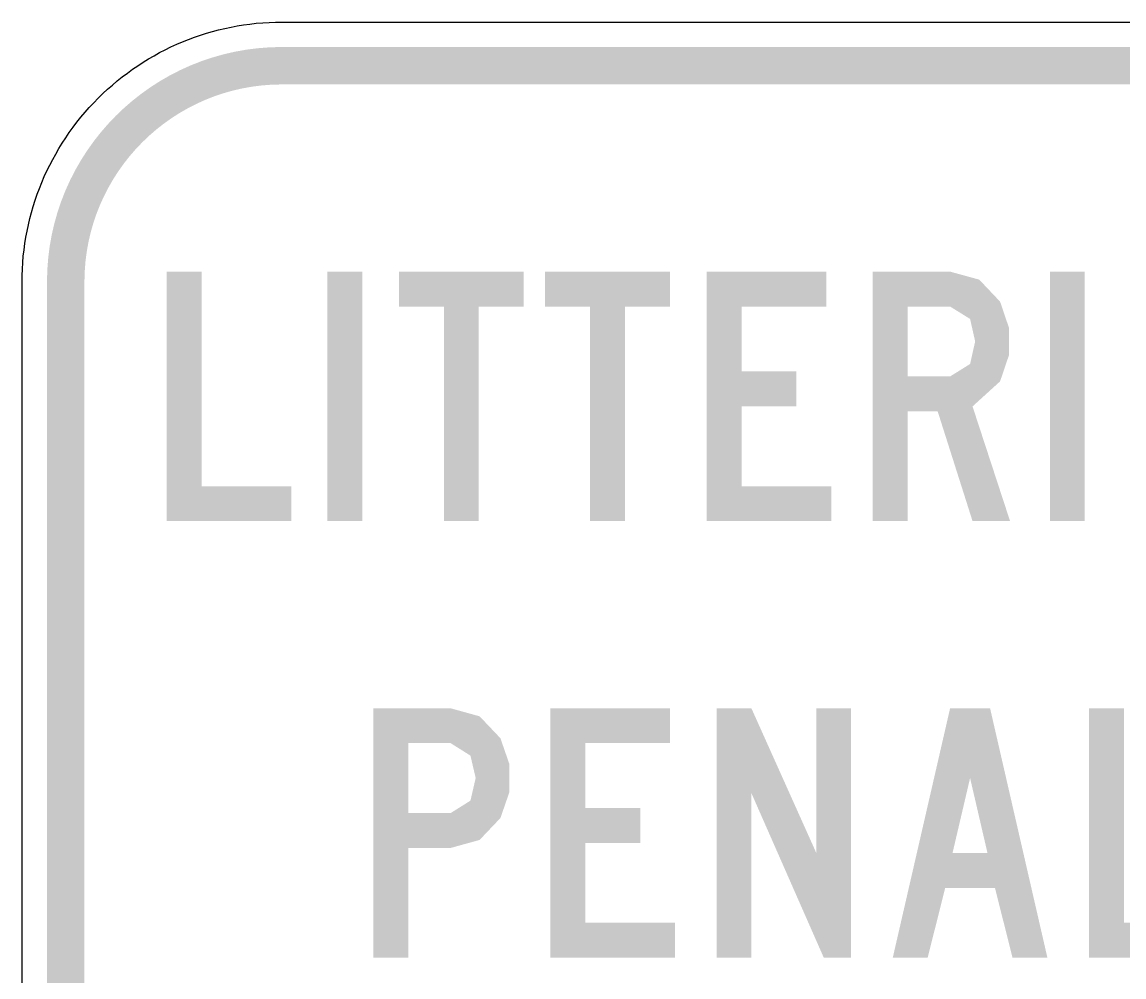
# Model space of a CAD drawing. Extents: x 107 to 257, y 153 to 253.
# Drawn here: x 107.2 to 160.1, y 207.1 to 253 of the extents above; entities that cross this region are included whole.
import ezdxf

# ---------------------------------------------------------------- set-up
doc = ezdxf.new("R2010")
doc.units = 0
doc.layers.add('green', color=98, linetype='CONTINUOUS')
doc.layers.add('L35', color=3, linetype='CONTINUOUS')

msp = doc.modelspace()

# ---------------------------------------------------------------- hatches: boundary and pattern name
at = {"layer": 'green'}
h = msp.add_hatch(color=256, dxfattribs=at)
edge = h.paths.add_edge_path(flags=16)
edge.add_line((110.158, 185.516), (110.158, 240.516))
edge.add_arc((119.658, 240.516), 9.5, 90, 180, ccw=False)
edge.add_line((119.658, 250.016), (244.658, 250.016))
edge.add_arc((244.658, 240.516), 9.5, 0, 90, ccw=False)
edge.add_line((254.158, 240.516), (254.158, 185.516))
edge.add_arc((244.658, 185.516), 9.5, -90, 0, ccw=False)
edge.add_line((244.658, 176.016), (119.658, 176.016))
edge.add_arc((119.658, 185.516), 9.5, 180, 270, ccw=False)
edge = h.paths.add_edge_path()
edge.add_line((108.358, 185.516), (108.358, 240.516))
edge.add_arc((119.658, 240.516), 11.3, 90, 180, ccw=False)
edge.add_line((119.658, 251.816), (244.658, 251.816))
edge.add_arc((244.658, 240.516), 11.3, 0, 90, ccw=False)
edge.add_line((255.958, 240.516), (255.958, 185.516))
edge.add_arc((244.658, 185.516), 11.3, -90, 0, ccw=False)
edge.add_line((244.658, 174.216), (119.658, 174.216))
edge.add_arc((119.658, 185.516), 11.3, 180, 270, ccw=False)
h = msp.add_hatch(color=256, dxfattribs=at)
h.paths.add_polyline_path([(172.894, 241.131), (171.208, 240.611), (170.137, 239.217), (169.46, 236.444), (169.46, 233.585), (170.137, 230.812), (171.208, 229.418), (172.894, 228.89), (174.398, 229.292), (175.493, 230.387), (175.887, 231.891), (175.887, 234.774), (172.894, 234.774), (172.894, 233.097), (174.209, 233.097), (174.209, 231.891), (173.823, 230.962), (172.894, 230.576), (172.154, 230.797), (171.689, 231.411), (171.137, 233.79), (171.137, 236.232), (171.689, 238.61), (172.209, 239.264), (173.012, 239.453), (173.863, 239.028), (174.209, 238.13), (175.887, 238.13), (175.493, 239.634), (174.398, 240.737)])
h.paths.add_polyline_path([(230.706, 241.131), (229.02, 240.611), (227.949, 239.217), (227.272, 236.444), (227.272, 233.585), (227.949, 230.812), (229.02, 229.418), (230.706, 228.89), (232.21, 229.292), (233.305, 230.387), (233.699, 231.891), (233.699, 234.774), (230.706, 234.774), (230.706, 233.097), (232.021, 233.097), (232.021, 231.891), (231.635, 230.962), (230.706, 230.576), (229.965, 230.797), (229.501, 231.411), (228.949, 233.79), (228.949, 236.232), (229.501, 238.61), (230.021, 239.264), (230.824, 239.453), (231.675, 239.028), (232.021, 238.13), (233.699, 238.13), (233.305, 239.634), (232.21, 240.737)])
h.paths.add_polyline_path([(189.802, 230.576), (188.621, 230.986), (188.124, 232.136), (188.124, 232.616), (186.447, 232.616), (186.447, 232.254), (186.888, 230.568), (188.124, 229.339), (189.802, 228.89), (191.456, 229.347), (192.653, 230.584), (193.047, 232.254), (192.433, 234.436), (190.881, 236.09), (189.322, 237.051), (188.691, 237.972), (189.014, 239.036), (190.046, 239.453), (190.952, 239.044), (191.362, 238.13), (193.047, 238.13), (192.646, 239.634), (191.551, 240.737), (190.046, 241.131), (188.542, 240.737), (187.447, 239.634), (187.045, 238.13), (187.463, 236.602), (188.605, 235.491), (190.164, 234.53), (191.054, 233.546), (191.362, 232.254), (191.157, 231.45), (190.598, 230.836)])
h.paths.add_polyline_path([(152.742, 238.736), (152.986, 237.657), (152.742, 236.57), (151.781, 235.972), (149.741, 235.972), (149.741, 239.335), (151.781, 239.335)], flags=16)
h.paths.add_polyline_path([(148.063, 241.013), (148.063, 229.016), (149.741, 229.016), (149.741, 234.294), (151.183, 234.294), (152.86, 229.016), (154.664, 229.016), (152.86, 234.53), (154.184, 235.735), (154.609, 236.988), (154.609, 238.319), (154.184, 239.571), (153.183, 240.627), (151.781, 241.013)])
h.paths.add_polyline_path([(200.073, 229.016), (200.073, 241.013), (201.751, 241.013), (201.751, 229.016)])
h.paths.add_polyline_path([(204.248, 229.016), (204.248, 241.013), (205.926, 241.013), (205.926, 230.694), (210.242, 230.694), (210.242, 229.016)])
h.paths.add_polyline_path([(211.967, 229.016), (211.967, 241.013), (213.645, 241.013), (213.645, 230.694), (217.961, 230.694), (217.961, 229.016)])
h.paths.add_polyline_path([(219.686, 229.016), (219.686, 241.013), (225.444, 241.013), (225.444, 239.335), (221.372, 239.335), (221.372, 236.216), (224.011, 236.216), (224.011, 234.53), (221.372, 234.53), (221.372, 230.694), (225.688, 230.694), (225.688, 229.016)])
h.paths.add_polyline_path([(239.26, 234.058), (237.574, 234.058), (238.417, 237.657)], flags=16)
h.paths.add_polyline_path([(234.699, 229.016), (237.456, 241.013), (239.378, 241.013), (242.135, 229.016), (240.457, 229.016), (239.614, 232.372), (237.22, 232.372), (236.377, 229.016)])
h.paths.add_polyline_path([(244.136, 229.016), (244.136, 241.013), (245.813, 241.013), (245.813, 230.694), (250.13, 230.694), (250.13, 229.016)])
h.paths.add_polyline_path([(182.855, 229.016), (182.855, 241.013), (184.533, 241.013), (184.533, 229.016)])
h.paths.add_polyline_path([(114.115, 229.016), (114.115, 241.013), (115.793, 241.013), (115.793, 230.694), (120.109, 230.694), (120.109, 229.016)])
h.paths.add_polyline_path([(121.834, 229.016), (121.834, 241.013), (123.52, 241.013), (123.52, 229.016)])
h.paths.add_polyline_path([(127.442, 229.016), (127.442, 239.335), (125.284, 239.335), (125.284, 241.013), (131.278, 241.013), (131.278, 239.335), (129.12, 239.335), (129.12, 229.016)])
h.paths.add_polyline_path([(134.468, 229.016), (134.468, 239.335), (132.31, 239.335), (132.31, 241.013), (138.312, 241.013), (138.312, 239.335), (136.154, 239.335), (136.154, 229.016)])
h.paths.add_polyline_path([(140.076, 229.016), (140.076, 241.013), (145.834, 241.013), (145.834, 239.335), (141.754, 239.335), (141.754, 236.216), (144.393, 236.216), (144.393, 234.53), (141.754, 234.53), (141.754, 230.694), (146.071, 230.694), (146.071, 229.016)])
h.paths.add_polyline_path([(156.578, 229.016), (156.578, 241.013), (158.256, 241.013), (158.256, 229.016)])
h.paths.add_polyline_path([(160.745, 229.016), (160.745, 241.013), (162.431, 241.013), (165.55, 234.058), (165.55, 241.013), (167.227, 241.013), (167.227, 229.016), (165.904, 229.016), (162.431, 236.933), (162.431, 229.016)])
h = msp.add_hatch(color=256, dxfattribs=at)
h.paths.add_polyline_path([(130.16, 218.572), (130.593, 217.32), (130.593, 215.988), (130.16, 214.736), (129.159, 213.681), (127.765, 213.295), (125.725, 213.295), (125.725, 208.017), (124.047, 208.017), (124.047, 220.013), (127.765, 220.013), (129.159, 219.627)])
h.paths.add_polyline_path([(128.718, 217.737), (128.97, 216.658), (128.718, 215.571), (127.765, 214.972), (125.725, 214.972), (125.725, 218.336), (127.765, 218.336)], flags=16)
h.paths.add_polyline_path([(188.156, 209.577), (186.974, 209.986), (186.478, 211.136), (186.478, 211.617), (184.8, 211.617), (184.8, 211.255), (185.241, 209.569), (186.47, 208.34), (188.156, 207.891), (189.81, 208.348), (190.999, 209.585), (191.393, 211.255), (190.787, 213.436), (189.235, 215.098), (187.675, 216.051), (187.045, 216.973), (187.368, 218.036), (188.4, 218.454), (189.306, 218.044), (189.715, 217.138), (191.393, 217.138), (190.999, 218.635), (189.897, 219.738), (188.4, 220.132), (186.896, 219.738), (185.793, 218.635), (185.399, 217.138), (185.816, 215.602), (186.959, 214.492), (188.518, 213.531), (189.4, 212.546), (189.715, 211.255), (189.511, 210.451), (188.944, 209.837)])
h.paths.add_polyline_path([(214.771, 218.572), (215.197, 217.32), (215.197, 215.988), (214.771, 214.736), (213.771, 213.681), (212.369, 213.295), (210.337, 213.295), (210.337, 208.017), (208.651, 208.017), (208.651, 220.013), (212.369, 220.013), (213.771, 219.627)])
h.paths.add_polyline_path([(213.33, 217.737), (213.582, 216.658), (213.33, 215.571), (212.369, 214.972), (210.337, 214.972), (210.337, 218.336), (212.369, 218.336)], flags=16)
h.paths.add_polyline_path([(223.286, 218.572), (223.711, 217.32), (223.711, 215.988), (223.286, 214.736), (222.286, 213.681), (220.884, 213.295), (218.843, 213.295), (218.843, 208.017), (217.166, 208.017), (217.166, 220.013), (220.884, 220.013), (222.286, 219.627)])
h.paths.add_polyline_path([(221.845, 217.737), (222.089, 216.658), (221.845, 215.571), (220.884, 214.972), (218.843, 214.972), (218.843, 218.336), (220.884, 218.336)], flags=16)
h.paths.add_polyline_path([(203.775, 213.058), (202.098, 213.058), (202.94, 216.658)], flags=16)
h.paths.add_polyline_path([(199.223, 208.017), (201.979, 220.013), (203.894, 220.013), (206.658, 208.017), (204.973, 208.017), (204.138, 211.373), (201.735, 211.373), (200.9, 208.017)])
h.paths.add_polyline_path([(225.68, 208.017), (225.68, 220.013), (227.358, 220.013), (227.358, 209.695), (231.675, 209.695), (231.675, 208.017)])
h.paths.add_polyline_path([(235.589, 208.017), (237.275, 208.017), (237.275, 213.413), (240.15, 220.013), (238.354, 220.013), (236.432, 215.697), (234.51, 220.013), (232.714, 220.013), (235.589, 213.413)])
h.paths.add_polyline_path([(132.554, 208.017), (132.554, 220.013), (138.312, 220.013), (138.312, 218.336), (134.24, 218.336), (134.24, 215.217), (136.879, 215.217), (136.879, 213.531), (134.24, 213.531), (134.24, 209.695), (138.556, 209.695), (138.556, 208.017)])
h.paths.add_polyline_path([(140.549, 208.017), (140.549, 220.013), (142.227, 220.013), (145.346, 213.058), (145.346, 220.013), (147.024, 220.013), (147.024, 208.017), (145.708, 208.017), (142.227, 215.933), (142.227, 208.017)])
h.paths.add_polyline_path([(153.577, 213.058), (151.899, 213.058), (152.742, 216.658)], flags=16)
h.paths.add_polyline_path([(149.024, 208.017), (151.781, 220.013), (153.703, 220.013), (156.46, 208.017), (154.782, 208.017), (153.939, 211.373), (151.545, 211.373), (150.702, 208.017)])
h.paths.add_polyline_path([(158.461, 208.017), (158.461, 220.013), (160.138, 220.013), (160.138, 209.695), (164.455, 209.695), (164.455, 208.017)])
h.paths.add_polyline_path([(167.613, 208.017), (167.613, 218.336), (165.455, 218.336), (165.455, 220.013), (171.449, 220.013), (171.449, 218.336), (169.291, 218.336), (169.291, 208.017)])
h.paths.add_polyline_path([(173.214, 208.017), (173.214, 220.013), (174.891, 220.013), (174.891, 208.017)])
h.paths.add_polyline_path([(177.381, 208.017), (177.381, 220.013), (183.138, 220.013), (183.138, 218.336), (179.066, 218.336), (179.066, 215.217), (181.705, 215.217), (181.705, 213.531), (179.066, 213.531), (179.066, 209.695), (183.383, 209.695), (183.383, 208.017)])

# ---------------------------------------------------------------- linework, layer by layer
at = {"layer": 'L35'}
msp.add_lwpolyline([(107.158, 185.516), (107.158, 240.516, -0.414214), (119.658, 253.016), (244.658, 253.016, -0.414214), (257.158, 240.516), (257.158, 185.516, -0.414214), (244.658, 173.016), (119.658, 173.016, -0.414214)], format="xyb", close=True, dxfattribs=at)

doc.saveas('drawing.dxf')
